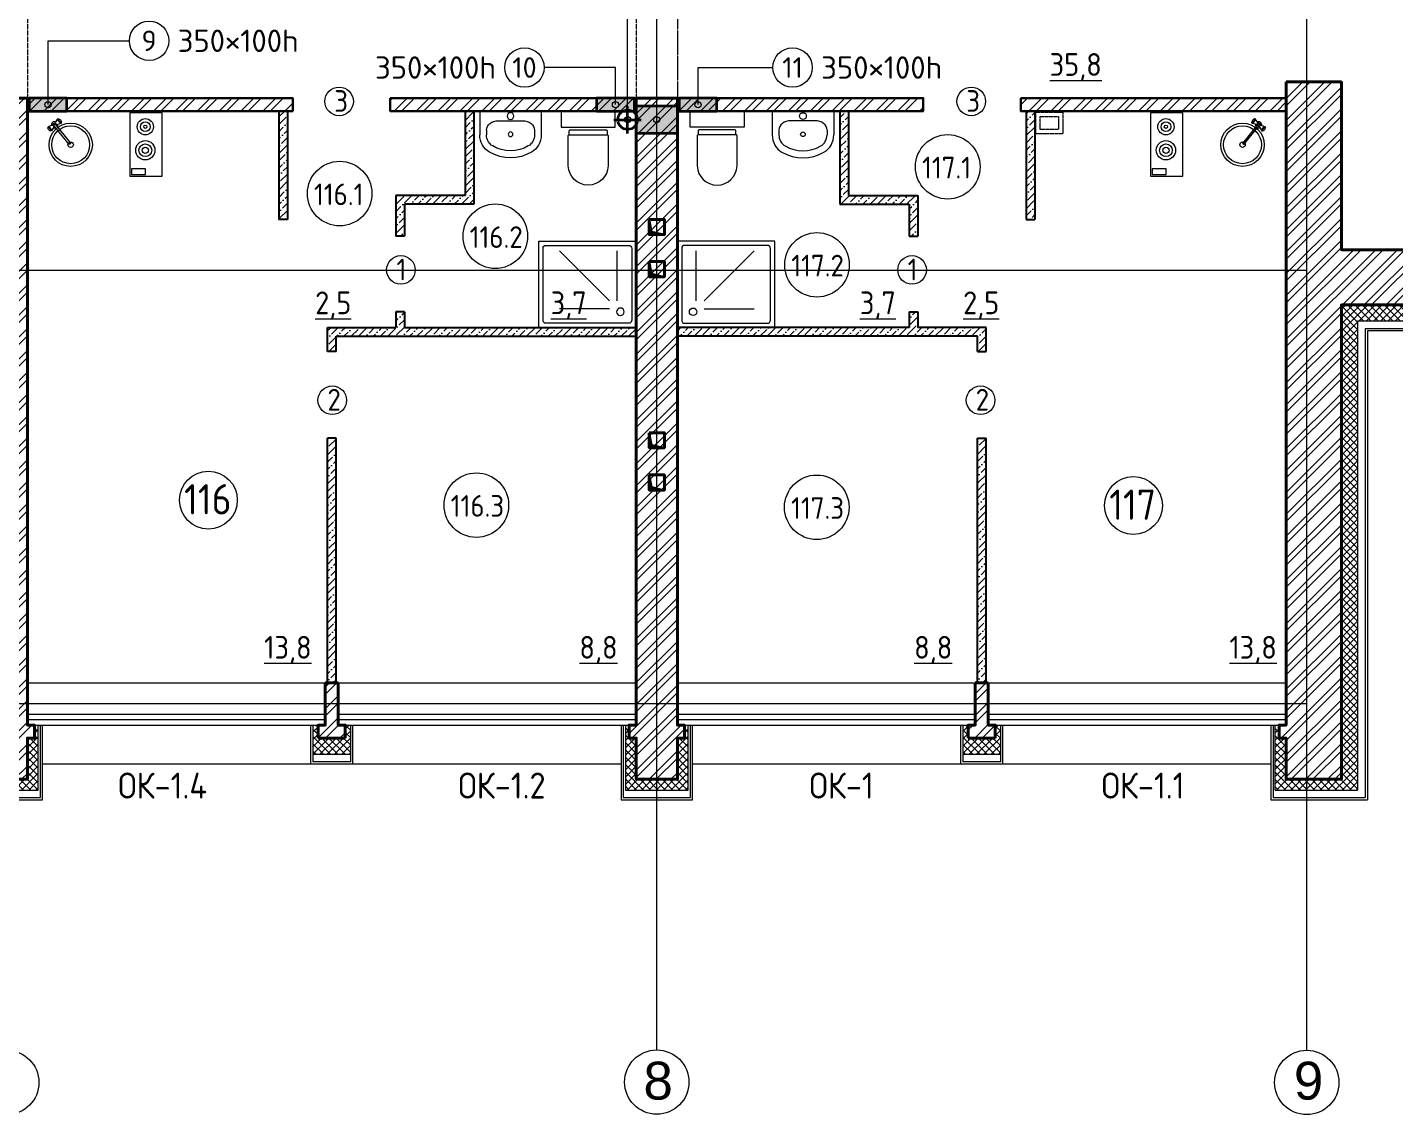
# Model space of a CAD drawing. Header units: millimetres. Extents: x -718 to 68664, y 3859 to 52864.
# Drawn here: x 43533 to 56154, y 27602 to 37643 of the extents above; entities that cross this region are included whole.
import ezdxf
from ezdxf.enums import TextEntityAlignment as Align

# ---------------------------------------------------------------- set-up
doc = ezdxf.new("R2010")
doc.units = ezdxf.units.MM
for name, pattern in [('ACAD_ISO02W100', [15, 12, -3]), ('ACAD_ISO04W100', [30, 24, -3, 0, -3]), ('DASHED', [19.05, 12.7, -6.35])]:
    doc.linetypes.add(name, pattern=pattern)
doc.layers.add('SANTEH', color=30, linetype='Continuous')
for name, color, linetype, lineweight in [('Ж-б_балка', 144, 'ACAD_ISO02W100', 9), ('Кирпич_перегородки_сущ', 46, 'Continuous', 25), ('Кирпич_стены', 56, 'Continuous', 40), ('Марк_пом', 250, 'Continuous', 15), ('Марка_окна_двери', 166, 'Continuous', 13), ('Оборудование', 19, 'Continuous', 13), ('Оборудование_вент', 164, 'Continuous', 15), ('Окна', 164, 'Continuous', 15), ('Оси', 136, 'ACAD_ISO04W100', 9), ('Отверстия', 5, 'Continuous', 35), ('Отверстия_выноски', 7, 'Continuous', 18), ('Перегородки кирпичные новые', 26, 'Continuous', 30), ('Перегородки_новые_CКЦ', 146, 'Continuous', 25), ('Площадь_текст', 198, 'Continuous', 9), ('Утеплитель', 36, 'Continuous', 9), ('фасад_навесной', 250, 'Continuous', 15), ('Штрих_кирпич_план', 27, 'Continuous', 5), ('Штрих_перегородки_план_СКЦ', 116, 'Continuous', 5), ('Штрих_пл_кирп_пер_сущ', 116, 'Continuous', 5), ('Штрих_утеплитель_план', 27, 'Continuous', 5)]:
    doc.layers.add(name, color=color, linetype=linetype, lineweight=lineweight)
doc.styles.add('GOST', font='isocpeur.ttf', dxfattribs={"width": 0.9})
doc.styles.add('GOST Common_1', font='GOST Common.ttf', dxfattribs={"width": 0.95, "height": 45})
doc.styles.get("Standard").update_dxf_attribs({"font": 'arial.ttf'})
pattern_1 = [(45, (-66363.263, 98365.506), (25.25697, 92.608891), [119.0625, -23.8125, 0, -23.8125])]

# ---------------------------------------------------------------- blocks, each defined once
blk = doc.blocks.new('Dush')
at = {"layer": 'Оборудование'}
for p, q in [((0, -100), (-900, -100)), ((-900, -100), (-900, -900)), ((0, -900), (0, -100)), ((-860, -170), (-860, -830)), ((-70, -140), (-830, -140)), ((-726, -653), (-726, -191)), ((-653, -653), (-191, -191)), ((-40, -830), (-40, -170)), ((-653, -726), (-191, -726)), ((-830, -860), (-70, -860)), ((-900, -900), (0, -900))]:
    blk.add_line(p, q, dxfattribs=at)
blk.add_circle((-754, -754), 35, dxfattribs=at)
for centre, start, end in [((-830, -170), 90, 180), ((-70, -170), 0, 90), ((-830, -830), 180, 270), ((-70, -830), 270, 0)]:
    blk.add_arc(centre, 30, start, end, dxfattribs=at)
blk = doc.blocks.new('Basin 01_72')
for p, q in [((0, 350), (0, 172)), ((460, 350), (0, 350)), ((460, 350), (460, 172)), ((50, 207), (50, 172)), ((139, 278), (139, 278)), ((321, 278), (139, 278)), ((410, 207), (410, 172))]:
    blk.add_line(p, q)
for points in [[(139, 278), (122, 277), (105, 273), (90, 266), (76, 257), (65, 247), (57, 235), (52, 221), (50, 207)], [(410, 207), (408, 221), (403, 235), (395, 247), (384, 257), (370, 266), (355, 273), (338, 277), (321, 278)], [(0, 172), (1, 152), (5, 133), (11, 114), (20, 96), (30, 80), (43, 66), (57, 53), (73, 42)], [(50, 172), (51, 159), (53, 147), (57, 135), (63, 124), (69, 113), (77, 104), (86, 96), (97, 89)], [(363, 89), (374, 96), (383, 104), (391, 113), (397, 124), (403, 135), (407, 147), (409, 159), (410, 172)], [(387, 42), (403, 53), (417, 66), (430, 80), (440, 96), (449, 114), (455, 133), (459, 152), (460, 172)], [(73, 42), (110, 24), (149, 11), (189, 3), (230, 0), (271, 3), (311, 11), (350, 24), (387, 42)], [(97, 89), (128, 73), (161, 62), (195, 55), (230, 53), (265, 55), (299, 62), (332, 73), (363, 89)]]:
    blk.add_lwpolyline(points)
for centre, radius in [((230, 313), 25), ((230, 176), 17.5)]:
    blk.add_circle(centre, radius)

msp = doc.modelspace()

# ---------------------------------------------------------------- hatches: boundary and pattern name
at = {"true_color": 0x000000}
h = msp.add_hatch(color=18, dxfattribs=at)
h.dxf.hatch_style = 1
h.paths.add_polyline_path([(49273, 35870), (49296, 35759), (49413, 35730), (49273, 35730)])
h = msp.add_hatch(color=18, dxfattribs=at)
h.dxf.hatch_style = 1
h.paths.add_polyline_path([(49273, 35480), (49296, 35369), (49413, 35340), (49273, 35340)])
h = msp.add_hatch(color=18, dxfattribs=at)
h.dxf.hatch_style = 1
h.paths.add_polyline_path([(49273, 33900), (49296, 33789), (49413, 33760), (49273, 33760)])
h = msp.add_hatch(color=18, dxfattribs=at)
h.dxf.hatch_style = 1
h.paths.add_polyline_path([(49273, 33510), (49296, 33399), (49413, 33370), (49273, 33370)])
at = {"layer": 'Отверстия'}
for points in [[(43549, 36870), (43899, 36870), (43899, 36990), (43549, 36990)], [(48787, 36870), (49137, 36870), (49137, 36990), (48787, 36990)], [(49549, 36870), (49899, 36870), (49899, 36990), (49549, 36990)], [(49153, 36666), (49533, 36666), (49533, 36916), (49153, 36916)]]:
    msp.add_hatch(color=5, dxfattribs=at).paths.add_polyline_path(points)
at = {"layer": 'Штрих_кирпич_план'}
h = msp.add_hatch(dxfattribs=at)
h.set_pattern_fill('ANSI32', color=256, scale=15)
h.set_pattern_definition([(45, (31448.45, 40962.52), (-101.0279, 101.0279), []), (45, (31515.8, 40962.52), (-101.0279, 101.0279), [])])
h.paths.add_polyline_path([(31533, 41110), (31343, 41110), (31343, 40740), (31533, 40740)], flags=17)
h.paths.add_polyline_path([(31343, 41110), (31153, 41110), (31153, 40740), (31343, 40740)], flags=17)
h.paths.add_polyline_path([(40403, 31590), (40283, 31590), (40283, 31200), (40218, 31200), (40218, 31080), (40468, 31080), (40468, 31200), (40403, 31200)])
h.paths.add_polyline_path([(16413, 47010), (16163, 47010), (16163, 41490), (16413, 41490)])
h.paths.add_polyline_path([(22033, 47520), (20093, 47520), (20093, 47400), (20158, 47400), (20158, 47010), (21523, 47010), (21523, 46750), (22033, 46750)])
h.paths.add_polyline_path([(19258, 47400), (19323, 47400), (19323, 47520), (18813, 47520), (18813, 47400), (18878, 47400), (18878, 47010), (19258, 47010)])
h.paths.add_polyline_path([(17958, 47400), (18023, 47400), (18023, 47520), (17513, 47520), (17513, 47400), (17578, 47400), (17578, 47010), (17958, 47010)])
h.paths.add_polyline_path([(16658, 47400), (16723, 47400), (16723, 47520), (16083, 47520), (16083, 47400), (16148, 47400), (16148, 47010), (16658, 47010)])
h.paths.add_polyline_path([(15358, 47400), (15423, 47400), (15423, 47520), (14913, 47520), (14913, 47400), (14978, 47400), (14978, 47010), (15358, 47010)])
h.paths.add_polyline_path([(13723, 47010), (13723, 47520), (14253, 47520), (14253, 47400), (14188, 47400), (14188, 47010)])
h.paths.add_polyline_path([(12823, 47520), (10363, 47520), (10363, 45840), (10483, 45840), (10483, 45905), (10873, 45905), (10873, 47010), (12823, 47010)])
h.paths.add_polyline_path([(10873, 44725), (10483, 44725), (10483, 44790), (10363, 44790), (10363, 44410), (10483, 44410), (10483, 44475), (10873, 44475)])
h.paths.add_polyline_path([(10873, 43295), (10483, 43295), (10483, 43360), (10363, 43360), (10363, 42980), (10483, 42980), (10483, 43045), (10873, 43045)])
h.paths.add_polyline_path([(22768, 35910), (22033, 35910), (22033, 39560), (21653, 39560), (21653, 35655), (21653, 35080), (22033, 35080), (22033, 35400), (22768, 35400)])
h.paths.add_polyline_path([(22358, 41500), (22423, 41500), (22423, 41620), (22033, 41620), (22033, 44030), (21913, 44030), (21913, 43965), (21523, 43965), (21523, 41490), (15533, 41490), (15533, 41110), (21653, 41110), (21653, 40860), (22033, 40860), (22033, 41110), (22358, 41110)])
h.paths.add_polyline_path([(22033, 45460), (21523, 45460), (21523, 44885), (21913, 44885), (21913, 44820), (22033, 44820)])
h.paths.add_polyline_path([(23658, 41500), (23723, 41500), (23723, 41620), (23213, 41620), (23213, 41500), (23278, 41500), (23278, 41110), (23658, 41110)])
h.paths.add_polyline_path([(25738, 41500), (25803, 41500), (25803, 41620), (25533, 41620), (25023, 41620), (24513, 41620), (24513, 41500), (24578, 41500), (24578, 41110), (25023, 41110), (25023, 40860), (25533, 40860), (25533, 41110), (25738, 41110)])
h.paths.add_polyline_path([(27038, 41500), (27103, 41500), (27103, 41620), (26593, 41620), (26593, 41500), (26658, 41500), (26658, 41110), (27038, 41110)])
h.paths.add_polyline_path([(28728, 41500), (28793, 41500), (28793, 41620), (27893, 41620), (27893, 41500), (27958, 41500), (27958, 41110), (28728, 41110)])
h.paths.add_polyline_path([(30028, 41500), (30093, 41500), (30093, 41620), (29583, 41620), (29583, 41500), (29648, 41500), (29648, 41110), (30028, 41110)])
h.paths.add_polyline_path([(31738, 41500), (31803, 41500), (31803, 41620), (31533, 41620), (31533, 42000), (31153, 42000), (31153, 41620), (30883, 41620), (30883, 41500), (30948, 41500), (30948, 41110), (31738, 41110)])
h.paths.add_polyline_path([(33038, 41500), (33103, 41500), (33103, 41620), (32593, 41620), (32593, 41500), (32658, 41500), (32658, 41110), (33038, 41110)], flags=17)
h.paths.add_polyline_path([(35863, 41620), (33763, 41620), (33763, 41500), (33828, 41500), (33828, 41110), (35863, 41110)], flags=17)
h.paths.add_polyline_path([(37738, 41500), (37803, 41500), (37803, 41620), (37533, 41620), (37533, 42000), (37153, 42000), (37153, 41620), (36893, 41620), (36893, 41110), (37153, 41110), (37158, 39000), (31538, 39000), (31533, 39240), (31153, 39240), (31153, 38370), (31533, 38370), (31533, 38490), (37533, 38490), (37533, 41110), (37738, 41110)])
h.paths.add_polyline_path([(39038, 41500), (39103, 41500), (39103, 41620), (38593, 41620), (38593, 41500), (38658, 41500), (38658, 41110), (39038, 41110)])
h.paths.add_polyline_path([(40728, 41500), (40793, 41500), (40793, 41620), (39893, 41620), (39893, 41500), (39958, 41500), (39958, 41110), (40728, 41110)])
h.paths.add_polyline_path([(42028, 41500), (42093, 41500), (42093, 41620), (41583, 41620), (41583, 41500), (41648, 41500), (41648, 41110), (42028, 41110)])
h.paths.add_polyline_path([(43738, 41500), (43803, 41500), (43803, 41620), (43533, 41620), (43533, 42000), (43153, 42000), (43153, 41620), (42883, 41620), (42883, 41500), (42948, 41500), (42948, 41110), (43153, 41110), (43153, 38490), (43533, 38490), (43533, 41110), (43738, 41110)])
h.paths.add_polyline_path([(45038, 41500), (45103, 41500), (45103, 41620), (44593, 41620), (44593, 41500), (44658, 41500), (44658, 41110), (45038, 41110)])
h.paths.add_polyline_path([(46728, 41500), (46793, 41500), (46793, 41620), (45893, 41620), (45893, 41500), (45958, 41500), (45958, 41110), (46728, 41110)])
h.paths.add_polyline_path([(48028, 41500), (48093, 41500), (48093, 41620), (47583, 41620), (47583, 41500), (47648, 41500), (47648, 41110), (48028, 41110)])
h.paths.add_polyline_path([(49738, 41500), (49803, 41500), (49803, 41620), (49533, 41620), (49533, 42000), (49153, 42000), (49153, 41620), (48883, 41620), (48883, 41500), (48948, 41500), (48948, 41110), (49153, 41110), (49153, 38490), (49533, 38490), (49533, 38610), (49533, 41110), (49738, 41110)])
h.paths.add_polyline_path([(51038, 41500), (51103, 41500), (51103, 41620), (50593, 41620), (50593, 41500), (50658, 41500), (50658, 41110), (51038, 41110)])
h.paths.add_polyline_path([(52728, 41500), (52793, 41500), (52793, 41620), (51893, 41620), (51893, 41500), (51958, 41500), (51958, 41110), (52728, 41110)])
h.paths.add_polyline_path([(54028, 41500), (54093, 41500), (54093, 41620), (53583, 41620), (53583, 41500), (53648, 41500), (53648, 41110), (54028, 41110)])
h.paths.add_polyline_path([(55663, 42000), (55153, 42000), (55153, 41620), (54883, 41620), (54883, 41500), (54948, 41500), (54948, 41110), (55153, 41110), (55153, 38340), (55663, 38340), (55663, 39710), (57638, 39710), (57638, 40100), (57703, 40100), (57703, 40220), (55663, 40220)])
h.paths.add_polyline_path([(61473, 40220), (59403, 40220), (59403, 40100), (59468, 40100), (59468, 39710), (60963, 39710), (60963, 39005), (61353, 39005), (61353, 38940), (61473, 38940)])
h.paths.add_polyline_path([(61473, 37910), (61353, 37910), (61353, 37845), (60963, 37845), (60963, 36880), (61473, 36880)])
h.paths.add_polyline_path([(61473, 35590), (60963, 35590), (58988, 35590), (58988, 35200), (58923, 35200), (58923, 35080), (58988, 35080), (61473, 35080)])
h.paths.add_polyline_path([(57158, 35590), (55663, 35590), (55663, 37140), (55153, 37140), (55153, 31590), (55153, 31200), (55088, 31200), (55088, 31080), (55153, 31080), (55153, 30700), (55663, 30700), (55663, 31080), (55663, 35080), (57223, 35080), (57223, 35200), (57158, 35200)])
h.paths.add_polyline_path([(52468, 31200), (52403, 31200), (52403, 31590), (52283, 31590), (52283, 31200), (52218, 31200), (52218, 31080), (52468, 31080)])
h.paths.add_polyline_path([(49533, 31590), (49533, 36990), (49153, 36990), (49153, 31590), (49153, 31200), (49088, 31200), (49088, 31080), (49153, 31080), (49153, 30700), (49533, 30700), (49533, 31080), (49598, 31080), (49598, 31200), (49533, 31200)])
h.paths.add_polyline_path([(46468, 31200), (46403, 31200), (46403, 31590), (46283, 31590), (46283, 31200), (46218, 31200), (46218, 31080), (46468, 31080)])
h.paths.add_polyline_path([(43598, 31200), (43533, 31200), (43533, 31590), (43533, 36990), (43153, 36990), (43153, 31590), (43153, 31200), (43088, 31200), (43088, 31080), (43153, 31080), (43153, 30700), (43533, 30700), (43533, 31080), (43598, 31080)])
h.paths.add_polyline_path([(37533, 31590), (37533, 36990), (37153, 36990), (37153, 31590), (37153, 31200), (37088, 31200), (37088, 31080), (37153, 31080), (37153, 30700), (37533, 30700), (37533, 31080), (37598, 31080), (37598, 31200), (37533, 31200)])
h.paths.add_polyline_path([(34403, 31590), (34283, 31590), (34283, 31200), (34218, 31200), (34218, 31080), (34468, 31080), (34468, 31200), (34403, 31200)])
h.paths.add_polyline_path([(31533, 31590), (31533, 36400), (31153, 36400), (31153, 31590), (31153, 31200), (31088, 31200), (31088, 31080), (31153, 31080), (31153, 30700), (31533, 30700), (31533, 31080), (31598, 31080), (31598, 31200), (31533, 31200)])
h.paths.add_polyline_path([(31533, 37170), (31153, 37170), (31153, 36400), (31533, 36400)])
h.paths.add_polyline_path([(28403, 31590), (28283, 31590), (28283, 31200), (28218, 31200), (28218, 31080), (28468, 31080), (28468, 31200), (28403, 31200)])
h.paths.add_polyline_path([(25533, 34295), (25143, 34295), (25143, 34360), (25023, 34360), (25023, 34035), (25023, 31080), (25023, 30700), (25533, 30700), (25533, 31080), (25598, 31080), (25598, 31200), (25533, 31200), (25533, 31590)])
h.paths.add_polyline_path([(25533, 37252), (25023, 37252), (25023, 35910), (24448, 35910), (24448, 35400), (25023, 35400), (25023, 35150), (25143, 35150), (25143, 35215), (25533, 35215)])
h.paths.add_polyline_path([(25533, 39560), (25023, 39560), (25023, 38660), (25533, 38660)])
h.paths.add_polyline_path([(12666, 41110), (12666, 41490), (10873, 41490), (10873, 41865), (10483, 41865), (10483, 41930), (10363, 41930), (10363, 35080), (10363, 34635), (10873, 34635), (10873, 35080), (10873, 41110)])
at = {"layer": 'Штрих_перегородки_план_СКЦ'}
h = msp.add_hatch(dxfattribs=at)
h.set_pattern_fill('ANSI36', color=256, scale=15)
h.set_pattern_definition(pattern_1)
h.paths.add_polyline_path([(45933, 36870), (45853, 36870), (45853, 35870), (45933, 35870)])
h.paths.add_polyline_path([(47653, 36870), (47573, 36870), (47573, 36090), (46933, 36090), (46933, 35716), (47013, 35716), (47013, 36010), (47653, 36010)])
h.paths.add_polyline_path([(49153, 34870), (48253, 34870), (47013, 34870), (47013, 35016), (46933, 35016), (46933, 34870), (46303, 34870), (46303, 34650), (46383, 34650), (46383, 34790), (49153, 34790)])
h.paths.add_polyline_path([(46383, 33850), (46303, 33850), (46303, 31590), (46383, 31590)])
h = msp.add_hatch(dxfattribs=at)
h.set_pattern_fill('ANSI36', color=256, scale=15)
h.set_pattern_definition(pattern_1)
h.paths.add_polyline_path([(51753, 36090), (51113, 36090), (51113, 36870), (51033, 36870), (51033, 36010), (51673, 36010), (51673, 35716), (51753, 35716)])
h.paths.add_polyline_path([(52833, 36870), (52753, 36870), (52753, 35870), (52833, 35870)])
h.paths.add_polyline_path([(52383, 34870), (51753, 34870), (51753, 35016), (51673, 35016), (51673, 34870), (49533, 34870), (49533, 34790), (52303, 34790), (52303, 34650), (52383, 34650)])
h.paths.add_polyline_path([(52383, 33850), (52303, 33850), (52303, 31590), (52383, 31590)])
at = {"layer": 'Штрих_пл_кирп_пер_сущ'}
h = msp.add_hatch(dxfattribs=at)
h.set_pattern_fill('ANSI32', color=256, scale=15)
h.set_pattern_definition([(45, (-66363.26, 98365.5), (-101.02788, 101.02788), []), (45, (-66295.91, 98365.5), (-101.02788, 101.02788), [])])
h.paths.add_polyline_path([(39433, 36990), (37533, 36990), (37533, 36870), (39383, 36870), (39433, 36870)])
h.paths.add_polyline_path([(43153, 36990), (40233, 36990), (40233, 36870), (43153, 36870)])
h.paths.add_polyline_path([(45983, 36990), (43533, 36990), (43533, 36870), (45983, 36870)])
h.paths.add_polyline_path([(49153, 36990), (46883, 36990), (46883, 36870), (49153, 36870)])
h.paths.add_polyline_path([(51803, 36990), (49533, 36990), (49533, 36870), (51803, 36870)])
h.paths.add_polyline_path([(55153, 36990), (52703, 36990), (52703, 36870), (55153, 36870)])
at = {"layer": 'Штрих_утеплитель_план'}
h = msp.add_hatch(dxfattribs=at)
h.set_pattern_fill('ANSI37', color=256, scale=15)
h.set_pattern_definition([(45, (-66363.263, 98365.506), (-33.67596, 33.67596), []), (135, (-66363.263, 98365.506), (-33.67596, -33.67596), [])])
h.paths.add_polyline_path([(54123, 41770), (53553, 41770), (53553, 41500), (53583, 41500), (53583, 41620), (54093, 41620), (54093, 41500), (54123, 41500)])
h.paths.add_polyline_path([(55813, 42100), (55053, 42100), (55053, 41770), (54853, 41770), (54853, 41500), (54883, 41500), (54883, 41620), (55153, 41620), (55153, 42000), (55663, 42000), (55663, 40220), (57703, 40220), (57703, 40100), (57733, 40100), (57733, 40370), (55813, 40370)])
h.paths.add_polyline_path([(61623, 40370), (59373, 40370), (59373, 40100), (59403, 40100), (59403, 40220), (61473, 40220), (61473, 39900), (61623, 39900)])
h.paths.add_polyline_path([(61623, 39900), (61473, 39900), (61473, 38940), (61353, 38940), (61353, 38910), (61623, 38910)])
h.paths.add_polyline_path([(61623, 37940), (61353, 37940), (61353, 37910), (61473, 37910), (61473, 36880), (61343, 36880), (61343, 36850), (61623, 36850)])
h.paths.add_polyline_path([(61623, 35620), (61343, 35620), (61343, 35590), (61473, 35590), (61473, 35080), (61343, 35080), (61343, 34930), (61623, 34930)])
h.paths.add_polyline_path([(61343, 35080), (58923, 35080), (58923, 35200), (58893, 35200), (58893, 34930), (61343, 34930)])
h.paths.add_polyline_path([(57253, 35200), (57223, 35200), (57223, 35080), (55663, 35080), (55663, 31080), (55663, 30700), (55343, 30700), (55343, 30600), (55813, 30600), (55813, 34930), (57253, 34930)])
h.paths.add_polyline_path([(55343, 30700), (55153, 30700), (55153, 31080), (55088, 31080), (55088, 31200), (55053, 31200), (55053, 30600), (55343, 30600)])
h.paths.add_polyline_path([(52518, 31200), (52468, 31200), (52468, 31080), (52218, 31080), (52218, 31200), (52168, 31200), (52168, 30930), (52518, 30930)])
h.paths.add_polyline_path([(49633, 31200), (49598, 31200), (49598, 31080), (49533, 31080), (49533, 30700), (49343, 30700), (49343, 30600), (49633, 30600)])
h.paths.add_polyline_path([(49343, 30700), (49153, 30700), (49153, 31080), (49088, 31080), (49088, 31200), (49053, 31200), (49053, 30600), (49343, 30600)])
h.paths.add_polyline_path([(46518, 31200), (46468, 31200), (46468, 31080), (46218, 31080), (46218, 31200), (46168, 31200), (46168, 30930), (46518, 30930)])
h.paths.add_polyline_path([(43633, 31200), (43598, 31200), (43598, 31080), (43533, 31080), (43533, 30700), (43343, 30700), (43343, 30600), (43633, 30600)])
h.paths.add_polyline_path([(43343, 30700), (43153, 30700), (43153, 31080), (43088, 31080), (43088, 31200), (43053, 31200), (43053, 30600), (43343, 30600)])
h.paths.add_polyline_path([(40518, 31200), (40468, 31200), (40468, 31080), (40218, 31080), (40218, 31200), (40168, 31200), (40168, 30930), (40518, 30930)])
h.paths.add_polyline_path([(37633, 31200), (37598, 31200), (37598, 31080), (37533, 31080), (37533, 30700), (37343, 30700), (37343, 30600), (37633, 30600)])
h.paths.add_polyline_path([(37343, 30700), (37153, 30700), (37153, 31080), (37088, 31080), (37088, 31200), (37053, 31200), (37053, 30600), (37343, 30600)])
h.paths.add_polyline_path([(34518, 31200), (34468, 31200), (34468, 31080), (34218, 31080), (34218, 31200), (34168, 31200), (34168, 30930), (34518, 30930)])
h.paths.add_polyline_path([(31633, 31200), (31598, 31200), (31598, 31080), (31533, 31080), (31533, 30700), (31343, 30700), (31343, 30600), (31633, 30600)])
h.paths.add_polyline_path([(31343, 30700), (31153, 30700), (31153, 31080), (31088, 31080), (31088, 31200), (31053, 31200), (31053, 30600), (31343, 30600)])
h.paths.add_polyline_path([(28518, 31200), (28468, 31200), (28468, 31080), (28218, 31080), (28218, 31200), (28168, 31200), (28168, 30930), (28518, 30930)])
h.paths.add_polyline_path([(25633, 31200), (25598, 31200), (25598, 31080), (25533, 31080), (25533, 30700), (25343, 30700), (25343, 30600), (25633, 30600)])
h.paths.add_polyline_path([(25343, 30700), (25023, 30700), (25023, 31080), (25023, 31400), (24873, 31400), (24873, 30600), (25343, 30600)])
h.paths.add_polyline_path([(25023, 34360), (25143, 34360), (25143, 34390), (24873, 34390), (24873, 31400), (25023, 31400)])
h.paths.add_polyline_path([(25023, 35400), (24448, 35400), (24418, 35400), (24418, 35250), (24873, 35250), (24873, 35120), (25143, 35120), (25143, 35150), (25023, 35150)])
h.paths.add_polyline_path([(22798, 35400), (22768, 35400), (22768, 35400), (22033, 35400), (22033, 35080), (21843, 35080), (21843, 34980), (22133, 34980), (22133, 35250), (22798, 35250)])
h.paths.add_polyline_path([(21843, 35080), (21653, 35080), (21653, 35200), (21553, 35200), (21553, 34980), (21843, 34980)])
h.paths.add_polyline_path([(19343, 35200), (19243, 35200), (19243, 35080), (18863, 35080), (18863, 35200), (18763, 35200), (18763, 34930), (19343, 34930)])
h.paths.add_polyline_path([(16263, 35080), (16073, 35080), (16073, 35200), (15973, 35200), (15973, 34930), (16263, 34930)])
h.paths.add_polyline_path([(16553, 35200), (16453, 35200), (16453, 35080), (16263, 35080), (16263, 34930), (16553, 34930)])
h.paths.add_polyline_path([(13763, 35200), (13663, 35200), (13663, 35080), (13283, 35080), (13283, 35200), (13183, 35200), (13183, 34930), (13763, 34930)])
h.paths.add_polyline_path([(10973, 35200), (10873, 35200), (10873, 35080), (10873, 34635), (10683, 34635), (10683, 34535), (10973, 34535)])
h.paths.add_polyline_path([(10363, 35080), (10363, 35400), (10213, 35400), (10213, 34535), (10683, 34535), (10683, 34635), (10363, 34635)])
h.paths.add_polyline_path([(10363, 41300), (10213, 41300), (10213, 35400), (10363, 35400)])
h.paths.add_polyline_path([(10363, 41930), (10483, 41930), (10483, 41960), (10213, 41960), (10213, 41300), (10363, 41300)])
h.paths.add_polyline_path([(10363, 43360), (10483, 43360), (10483, 43390), (10213, 43390), (10213, 42950), (10483, 42950), (10483, 42980), (10363, 42980)])
h.paths.add_polyline_path([(10363, 44790), (10483, 44790), (10483, 44820), (10213, 44820), (10213, 44380), (10483, 44380), (10483, 44410), (10363, 44410)])
h.paths.add_polyline_path([(10363, 47200), (10213, 47200), (10213, 45810), (10483, 45810), (10483, 45840), (10363, 45840)])
h.paths.add_polyline_path([(10363, 47520), (12823, 47520), (12823, 47310), (12853, 47310), (12853, 47670), (10213, 47670), (10213, 47200), (10363, 47200)])
h.paths.add_polyline_path([(14283, 47670), (13693, 47670), (13693, 47310), (13723, 47310), (13723, 47520), (14253, 47520), (14253, 47400), (14283, 47400)])
h.paths.add_polyline_path([(15453, 47670), (14883, 47670), (14883, 47400), (14913, 47400), (14913, 47520), (15423, 47520), (15423, 47400), (15453, 47400)])
h.paths.add_polyline_path([(16753, 47670), (16053, 47670), (16053, 47400), (16083, 47400), (16083, 47520), (16723, 47520), (16723, 47400), (16753, 47400)])
h.paths.add_polyline_path([(18053, 47670), (17483, 47670), (17483, 47400), (17513, 47400), (17513, 47520), (18023, 47520), (18023, 47400), (18053, 47400)])
h.paths.add_polyline_path([(19353, 47670), (18783, 47670), (18783, 47400), (18813, 47400), (18813, 47520), (19323, 47520), (19323, 47400), (19353, 47400)])
h.paths.add_polyline_path([(22183, 47670), (20063, 47670), (20063, 47400), (20093, 47400), (20093, 47520), (22033, 47520), (22033, 46750), (21843, 46750), (21843, 46720), (22183, 46720)])
h.paths.add_polyline_path([(22183, 45490), (21843, 45490), (21843, 45460), (22033, 45460), (22033, 44820), (21913, 44820), (21913, 44790), (22183, 44790)])
h.paths.add_polyline_path([(22183, 44060), (21913, 44060), (21913, 44030), (22033, 44030), (22033, 41620), (22423, 41620), (22423, 41500), (22453, 41500), (22453, 41770), (22183, 41770)])
h.paths.add_polyline_path([(23753, 41770), (23183, 41770), (23183, 41500), (23213, 41500), (23213, 41620), (23723, 41620), (23723, 41500), (23753, 41500)])
h.paths.add_polyline_path([(25833, 41770), (24483, 41770), (24483, 41500), (24513, 41500), (24513, 41620), (25023, 41620), (25533, 41620), (25803, 41620), (25803, 41500), (25833, 41500)])
h.paths.add_polyline_path([(27133, 41770), (26563, 41770), (26563, 41500), (26593, 41500), (26593, 41620), (27103, 41620), (27103, 41500), (27133, 41500)])
h.paths.add_polyline_path([(28823, 41770), (27863, 41770), (27863, 41500), (27893, 41500), (27893, 41620), (28793, 41620), (28793, 41500), (28823, 41500)])
h.paths.add_polyline_path([(30123, 41770), (29553, 41770), (29553, 41500), (29583, 41500), (29583, 41620), (30093, 41620), (30093, 41500), (30123, 41500)])
h.paths.add_polyline_path([(31153, 42000), (31533, 42000), (31533, 41620), (31803, 41620), (31803, 41500), (31833, 41500), (31833, 41770), (31633, 41770), (31633, 42100), (31053, 42100), (31053, 41770), (30853, 41770), (30853, 41500), (30883, 41500), (30883, 41620), (31153, 41620)])
h.paths.add_polyline_path([(33133, 41770), (32563, 41770), (32563, 41500), (32593, 41500), (32593, 41620), (33103, 41620), (33103, 41500), (33133, 41500)])
h.paths.add_polyline_path([(35893, 41770), (33733, 41770), (33733, 41500), (33763, 41500), (33763, 41620), (35863, 41620), (35863, 41340), (35893, 41340)])
h.paths.add_polyline_path([(37153, 42000), (37533, 42000), (37533, 41620), (37803, 41620), (37803, 41500), (37833, 41500), (37833, 41770), (37633, 41770), (37633, 42100), (37053, 42100), (37053, 41770), (36863, 41770), (36863, 41340), (36879, 41340), (36893, 41340), (36893, 41620), (37153, 41620)])
h.paths.add_polyline_path([(39133, 41770), (38563, 41770), (38563, 41500), (38593, 41500), (38593, 41620), (39103, 41620), (39103, 41500), (39133, 41500)])
h.paths.add_polyline_path([(40823, 41770), (39863, 41770), (39863, 41500), (39893, 41500), (39893, 41620), (40793, 41620), (40793, 41500), (40823, 41500)])
h.paths.add_polyline_path([(42123, 41770), (41553, 41770), (41553, 41500), (41583, 41500), (41583, 41620), (42093, 41620), (42093, 41500), (42123, 41500)])
h.paths.add_polyline_path([(43153, 42000), (43533, 42000), (43533, 41620), (43803, 41620), (43803, 41500), (43833, 41500), (43833, 41770), (43633, 41770), (43633, 42100), (43053, 42100), (43053, 41770), (42853, 41770), (42853, 41500), (42883, 41500), (42883, 41620), (43153, 41620)])
h.paths.add_polyline_path([(45133, 41770), (44563, 41770), (44563, 41500), (44593, 41500), (44593, 41620), (45103, 41620), (45103, 41500), (45133, 41500)])
h.paths.add_polyline_path([(46823, 41770), (45863, 41770), (45863, 41500), (45893, 41500), (45893, 41620), (46793, 41620), (46793, 41500), (46823, 41500)])
h.paths.add_polyline_path([(48123, 41770), (47553, 41770), (47553, 41500), (47583, 41500), (47583, 41620), (48093, 41620), (48093, 41500), (48123, 41500)])
h.paths.add_polyline_path([(49153, 42000), (49533, 42000), (49533, 41620), (49803, 41620), (49803, 41500), (49833, 41500), (49833, 41770), (49633, 41770), (49633, 42100), (49053, 42100), (49053, 41770), (48853, 41770), (48853, 41500), (48883, 41500), (48883, 41620), (49153, 41620)])
h.paths.add_polyline_path([(51133, 41770), (50563, 41770), (50563, 41500), (50593, 41500), (50593, 41620), (51103, 41620), (51103, 41500), (51133, 41500)])
h.paths.add_polyline_path([(52823, 41770), (51863, 41770), (51863, 41500), (51893, 41500), (51893, 41620), (52793, 41620), (52793, 41500), (52823, 41500)])

# ---------------------------------------------------------------- linework, layer by layer
for points in [[(49273, 35870), (49296, 35759), (49413, 35730), (49273, 35730), (49273, 35870)], [(49273, 35480), (49296, 35369), (49413, 35340), (49273, 35340), (49273, 35480)], [(49273, 33900), (49296, 33789), (49413, 33760), (49273, 33760), (49273, 33900)], [(49273, 33510), (49296, 33399), (49413, 33370), (49273, 33370), (49273, 33510)]]:
    msp.add_lwpolyline(points)
at = {"layer": 'Ж-б_балка', "ltscale": 0.1}
for p, q in [((49533, 38610), (49533, 37110)), ((43533, 38490), (43533, 36990)), ((49153, 38490), (49153, 36990))]:
    msp.add_line(p, q, dxfattribs=at)
at = {"layer": 'Ж-б_балка', "ltscale": 15}
msp.add_line((49533, 38490), (49533, 36990), dxfattribs=at)
at = {"layer": 'Кирпич_перегородки_сущ'}
for p, q in [((43533, 36990), (45983, 36990)), ((45983, 36990), (45983, 36870)), ((46883, 36990), (49153, 36990)), ((46883, 36990), (46883, 36870)), ((49533, 36990), (51803, 36990)), ((51803, 36990), (51803, 36870)), ((52703, 36990), (55153, 36990)), ((52703, 36990), (52703, 36870)), ((43533, 36870), (45983, 36870)), ((46883, 36870), (49153, 36870)), ((49533, 36870), (51803, 36870)), ((52703, 36870), (55153, 36870))]:
    msp.add_line(p, q, dxfattribs=at)
at = {"layer": 'Кирпич_стены'}
for p, q in [((55153, 37140), (55663, 37140)), ((43153, 36990), (43533, 36990)), ((49153, 36990), (49533, 36990))]:
    msp.add_line(p, q, dxfattribs=at)
at = {"layer": 'Кирпич_стены', "lineweight": 15}
for p, q in [((43533, 31590), (49153, 31590)), ((49533, 31590), (55153, 31590))]:
    msp.add_line(p, q, dxfattribs=at)
at = {"layer": 'Кирпич_стены'}
for points in [[(55153, 37140), (55153, 31590)], [(57158, 35590), (55663, 35590), (55663, 37142)], [(43533, 31590), (43533, 36990)], [(49153, 36990), (49153, 31590)], [(49533, 31590), (49533, 36990)], [(55088, 31080), (55153, 31080), (55153, 30700), (55663, 30700), (55663, 31080), (55663, 35080), (57223, 35080)], [(43533, 31590), (43533, 31200), (43598, 31200), (43598, 31080), (43533, 31080)], [(46283, 31590), (46283, 31200), (46218, 31200), (46218, 31080)], [(46403, 31590), (46283, 31590)], [(46403, 31590), (46403, 31200), (46468, 31200), (46468, 31080)], [(49153, 31590), (49153, 31200), (49088, 31200), (49088, 31080), (49153, 31080)], [(49533, 31590), (49533, 31200), (49598, 31200), (49598, 31080), (49533, 31080)], [(52283, 31590), (52283, 31200), (52218, 31200), (52218, 31080)], [(52403, 31590), (52283, 31590)], [(52403, 31590), (52403, 31200), (52468, 31200), (52468, 31080)], [(55153, 31590), (55153, 31200), (55088, 31200), (55088, 31080), (55153, 31080)], [(43088, 31080), (43153, 31080), (43153, 30700), (43533, 30700), (43533, 31080), (43598, 31080)], [(46218, 31080), (46468, 31080)], [(49088, 31080), (49153, 31080), (49153, 30700), (49533, 30700), (49533, 31080), (49598, 31080)], [(52218, 31080), (52468, 31080)]]:
    msp.add_lwpolyline(points, dxfattribs=at)
for points in [[(49273, 35870), (49413, 35870), (49413, 35730), (49273, 35730)], [(49273, 35480), (49413, 35480), (49413, 35340), (49273, 35340)], [(49273, 33900), (49413, 33900), (49413, 33760), (49273, 33760)], [(49273, 33510), (49413, 33510), (49413, 33370), (49273, 33370)]]:
    msp.add_lwpolyline(points, close=True, dxfattribs=at)
at = {"layer": 'Марк_пом'}
for centre, radius in [((52029, 36355), 298), ((46416, 36108), 298), ((47853, 35714), 298), ((50822, 35450), 298), ((45204, 33277), 267), ((47678, 33231), 298), ((50820, 33211), 298), ((53743, 33227), 267)]:
    msp.add_circle(centre, radius, dxfattribs=at)
at = {"layer": 'Марка_окна_двери'}
for centre in [(46411, 36959), (52246, 36959), (46981, 35403), (51700, 35403), (46348, 34199), (52332, 34199)]:
    msp.add_circle(centre, 132, dxfattribs=at)
at = {"layer": 'Оборудование', "linetype": 'Continuous'}
for p, q in [((43762, 36739), (43726, 36724)), ((43769, 36745), (43771, 36751)), ((43769, 36739), (43769, 36745)), ((43771, 36734), (43769, 36739)), ((43770, 36745), (43772, 36750)), ((43770, 36739), (43770, 36745)), ((43771, 36734), (43770, 36739)), ((43771, 36751), (43775, 36755)), ((43774, 36729), (43771, 36734)), ((43775, 36730), (43771, 36734)), ((43772, 36750), (43775, 36754)), ((43779, 36726), (43774, 36729)), ((43775, 36755), (43780, 36758)), ((43775, 36754), (43780, 36757)), ((43780, 36727), (43775, 36730)), ((43776, 36744), (43777, 36747)), ((43776, 36740), (43776, 36744)), ((43777, 36737), (43776, 36740)), ((43777, 36747), (43779, 36750)), ((43777, 36741), (43778, 36743)), ((43778, 36738), (43777, 36741)), ((43779, 36734), (43777, 36737)), ((43778, 36743), (43779, 36746)), ((43908, 36577), (43778, 36738)), ((43779, 36750), (43782, 36751)), ((43779, 36746), (43780, 36748)), ((43782, 36733), (43779, 36734)), ((43780, 36758), (43786, 36759)), ((43780, 36757), (43786, 36758)), ((43780, 36748), (43783, 36749)), ((43782, 36751), (43786, 36752)), ((43783, 36732), (43782, 36733)), ((43783, 36749), (43786, 36750)), ((43786, 36759), (43791, 36758)), ((43786, 36758), (43791, 36757)), ((43786, 36752), (43789, 36751)), ((43786, 36750), (43788, 36749)), ((43788, 36749), (43791, 36748)), ((43789, 36751), (43792, 36749)), ((43791, 36758), (43797, 36755)), ((43791, 36757), (43796, 36754)), ((43791, 36748), (43921, 36587)), ((43792, 36749), (43794, 36747)), ((43793, 36764), (43815, 36797)), ((43794, 36747), (43795, 36743)), ((43795, 36743), (43795, 36742)), ((43796, 36754), (43799, 36750)), ((43797, 36755), (43800, 36750)), ((43799, 36750), (43801, 36744)), ((43800, 36750), (43802, 36745)), ((43801, 36739), (43800, 36736)), ((43801, 36744), (43801, 36739)), ((43802, 36739), (43801, 36735)), ((43802, 36745), (43802, 36739)), ((43809, 36745), (43845, 36759)), ((43814, 36794), (43815, 36797)), ((43815, 36789), (43814, 36794)), ((43815, 36797), (43818, 36797)), ((43817, 36783), (43815, 36789)), ((43821, 36776), (43817, 36783)), ((43818, 36797), (43825, 36798)), ((43821, 36795), (43822, 36797)), ((43822, 36791), (43821, 36795)), ((43827, 36770), (43821, 36776)), ((43822, 36797), (43825, 36798)), ((43824, 36786), (43822, 36791)), ((43827, 36780), (43824, 36786)), ((43825, 36798), (43828, 36796)), ((43832, 36775), (43827, 36780)), ((43832, 36764), (43827, 36770)), ((43828, 36796), (43833, 36793)), ((43836, 36770), (43832, 36775)), ((43838, 36760), (43832, 36764)), ((43833, 36793), (43838, 36789)), ((43841, 36767), (43836, 36770)), ((43838, 36789), (43842, 36783)), ((43842, 36759), (43838, 36760)), ((43845, 36766), (43841, 36767)), ((43842, 36783), (43845, 36778)), ((43845, 36759), (43842, 36759)), ((43845, 36778), (43848, 36772)), ((43847, 36766), (43845, 36766)), ((43847, 36762), (43845, 36759)), ((43848, 36768), (43847, 36766)), ((43847, 36762), (43848, 36768)), ((43848, 36772), (43848, 36768)), ((54893, 36748), (54762, 36587)), ((54775, 36577), (54905, 36738)), ((54836, 36772), (54835, 36768)), ((54835, 36768), (54836, 36766)), ((54837, 36762), (54835, 36768)), ((54838, 36778), (54836, 36772)), ((54836, 36766), (54839, 36766)), ((54837, 36762), (54838, 36759)), ((54841, 36783), (54838, 36778)), ((54838, 36759), (54841, 36759)), ((54875, 36745), (54838, 36759)), ((54839, 36766), (54842, 36767)), ((54846, 36789), (54841, 36783)), ((54841, 36759), (54846, 36760)), ((54842, 36767), (54847, 36770)), ((54850, 36793), (54846, 36789)), ((54846, 36760), (54851, 36764)), ((54847, 36770), (54852, 36775)), ((54855, 36796), (54850, 36793)), ((54851, 36764), (54857, 36770)), ((54852, 36775), (54856, 36780)), ((54859, 36798), (54855, 36796)), ((54856, 36780), (54860, 36786)), ((54857, 36770), (54862, 36776)), ((54861, 36797), (54859, 36798)), ((54865, 36797), (54859, 36798)), ((54860, 36786), (54862, 36791)), ((54862, 36795), (54861, 36797)), ((54862, 36791), (54862, 36795)), ((54862, 36776), (54866, 36783)), ((54868, 36797), (54865, 36797)), ((54866, 36783), (54869, 36789)), ((54869, 36794), (54868, 36797)), ((54890, 36764), (54868, 36797)), ((54869, 36789), (54869, 36794)), ((54883, 36750), (54881, 36745)), ((54881, 36745), (54881, 36739)), ((54881, 36739), (54882, 36735)), ((54884, 36750), (54882, 36744)), ((54882, 36744), (54882, 36739)), ((54882, 36739), (54883, 36736)), ((54887, 36755), (54883, 36750)), ((54887, 36754), (54884, 36750)), ((54892, 36758), (54887, 36755)), ((54892, 36757), (54887, 36754)), ((54889, 36747), (54888, 36743)), ((54888, 36743), (54888, 36742)), ((54891, 36749), (54889, 36747)), ((54894, 36751), (54891, 36749)), ((54898, 36759), (54892, 36758)), ((54898, 36758), (54892, 36757)), ((54895, 36749), (54893, 36748)), ((54898, 36752), (54894, 36751)), ((54898, 36750), (54895, 36749)), ((54903, 36758), (54898, 36759)), ((54903, 36757), (54898, 36758)), ((54901, 36751), (54898, 36752)), ((54900, 36749), (54898, 36750)), ((54903, 36748), (54900, 36749)), ((54900, 36732), (54901, 36733)), ((54904, 36750), (54901, 36751)), ((54901, 36733), (54904, 36734)), ((54909, 36755), (54903, 36758)), ((54908, 36754), (54903, 36757)), ((54905, 36746), (54903, 36748)), ((54906, 36747), (54904, 36750)), ((54904, 36734), (54907, 36737)), ((54904, 36727), (54908, 36730)), ((54904, 36726), (54909, 36729)), ((54906, 36743), (54905, 36746)), ((54905, 36738), (54906, 36741)), ((54908, 36744), (54906, 36747)), ((54906, 36741), (54906, 36743)), ((54907, 36737), (54908, 36740)), ((54912, 36750), (54908, 36754)), ((54908, 36740), (54908, 36744)), ((54908, 36730), (54912, 36734)), ((54912, 36751), (54909, 36755)), ((54909, 36729), (54913, 36734)), ((54915, 36745), (54912, 36751)), ((54914, 36745), (54912, 36750)), ((54912, 36734), (54914, 36739)), ((54913, 36734), (54915, 36739)), ((54914, 36739), (54914, 36745)), ((54915, 36739), (54915, 36745)), ((54921, 36739), (54958, 36724)), ((43724, 36721), (43723, 36715)), ((43723, 36715), (43724, 36718)), ((43723, 36711), (43723, 36715)), ((43725, 36706), (43723, 36711)), ((43724, 36721), (43726, 36724)), ((43724, 36718), (43726, 36718)), ((43729, 36701), (43725, 36706)), ((43726, 36724), (43729, 36725)), ((43726, 36718), (43730, 36717)), ((43729, 36725), (43733, 36723)), ((43733, 36695), (43729, 36701)), ((43730, 36717), (43735, 36714)), ((43733, 36723), (43739, 36720)), ((43738, 36691), (43733, 36695)), ((43735, 36714), (43739, 36709)), ((43742, 36687), (43738, 36691)), ((43739, 36720), (43744, 36714)), ((43739, 36709), (43744, 36704)), ((43746, 36686), (43742, 36687)), ((43744, 36714), (43749, 36708)), ((43744, 36704), (43747, 36698)), ((43749, 36687), (43746, 36686)), ((43753, 36686), (43746, 36686)), ((43747, 36698), (43749, 36693)), ((43749, 36708), (43754, 36701)), ((43749, 36693), (43750, 36689)), ((43750, 36689), (43749, 36687)), ((43756, 36687), (43753, 36686)), ((43754, 36701), (43756, 36695)), ((43777, 36720), (43756, 36687)), ((43756, 36695), (43757, 36690)), ((43757, 36690), (43756, 36687)), ((43785, 36725), (43779, 36726)), ((43785, 36726), (43780, 36727)), ((43788, 36726), (43785, 36726)), ((43789, 36725), (43785, 36725)), ((54895, 36726), (54898, 36726)), ((54895, 36725), (54898, 36725)), ((54898, 36726), (54904, 36727)), ((54898, 36725), (54904, 36726)), ((54906, 36720), (54928, 36687)), ((54927, 36695), (54926, 36690)), ((54926, 36690), (54928, 36687)), ((54930, 36701), (54927, 36695)), ((54928, 36687), (54931, 36686)), ((54934, 36708), (54930, 36701)), ((54931, 36686), (54937, 36686)), ((54934, 36693), (54933, 36689)), ((54933, 36689), (54934, 36687)), ((54939, 36714), (54934, 36708)), ((54936, 36698), (54934, 36693)), ((54934, 36687), (54937, 36686)), ((54940, 36704), (54936, 36698)), ((54937, 36686), (54941, 36687)), ((54945, 36720), (54939, 36714)), ((54944, 36709), (54940, 36704)), ((54941, 36687), (54945, 36691)), ((54949, 36714), (54944, 36709)), ((54950, 36723), (54945, 36720)), ((54945, 36691), (54950, 36695)), ((54953, 36717), (54949, 36714)), ((54955, 36725), (54950, 36723)), ((54950, 36695), (54954, 36701)), ((54957, 36718), (54953, 36717)), ((54954, 36701), (54958, 36706)), ((54958, 36724), (54955, 36725)), ((54960, 36718), (54957, 36718)), ((54959, 36721), (54958, 36724)), ((54958, 36706), (54960, 36711)), ((54959, 36721), (54961, 36715)), ((54961, 36715), (54960, 36718)), ((54960, 36711), (54961, 36715)), ((43908, 36574), (43908, 36577)), ((43910, 36571), (43908, 36574)), ((43912, 36568), (43910, 36571)), ((43915, 36566), (43912, 36568)), ((43915, 36566), (43912, 36568)), ((43918, 36564), (43915, 36566)), ((43919, 36565), (43915, 36566)), ((43921, 36563), (43918, 36564)), ((43923, 36566), (43919, 36565)), ((43921, 36587), (43923, 36586)), ((43925, 36564), (43921, 36563)), ((43923, 36586), (43926, 36584)), ((43926, 36568), (43923, 36566)), ((43928, 36566), (43925, 36564)), ((43926, 36584), (43929, 36582)), ((43928, 36571), (43926, 36568)), ((43930, 36574), (43928, 36571)), ((43930, 36568), (43928, 36566)), ((43929, 36582), (43930, 36578)), ((43930, 36578), (43929, 36582)), ((43930, 36578), (43932, 36575)), ((43930, 36578), (43930, 36574)), ((43931, 36571), (43930, 36568)), ((43932, 36575), (43931, 36571)), ((54753, 36578), (54752, 36575)), ((54752, 36575), (54752, 36571)), ((54752, 36571), (54753, 36568)), ((54754, 36582), (54753, 36578)), ((54753, 36578), (54754, 36582)), ((54753, 36578), (54753, 36574)), ((54753, 36574), (54755, 36571)), ((54753, 36568), (54755, 36566)), ((54757, 36584), (54754, 36582)), ((54755, 36571), (54757, 36568)), ((54755, 36566), (54758, 36564)), ((54760, 36586), (54757, 36584)), ((54757, 36568), (54761, 36566)), ((54758, 36564), (54762, 36563)), ((54762, 36587), (54760, 36586)), ((54761, 36566), (54764, 36565)), ((54762, 36563), (54765, 36564)), ((54764, 36565), (54768, 36566)), ((54765, 36564), (54768, 36566)), ((54768, 36566), (54771, 36568)), ((54768, 36566), (54771, 36568)), ((54771, 36568), (54774, 36571)), ((54774, 36571), (54775, 36574)), ((54775, 36574), (54775, 36577))]:
    msp.add_line(p, q, dxfattribs=at)
at = {"layer": 'Оборудование'}
for points in [[(48460, 36870), (48460, 36720), (48960, 36720), (48960, 36870)], [(50150, 36870), (50150, 36720), (49650, 36720), (49650, 36870)], [(50150, 36870), (50150, 36720), (49650, 36720), (49650, 36870)], [(44779, 36270), (44779, 36853), (44480, 36853), (44480, 36270)], [(54200, 36270), (54200, 36853), (53900, 36853), (53900, 36270)], [(44624, 36335), (44495, 36335), (44495, 36285), (44624, 36285)], [(54044, 36335), (53916, 36335), (53916, 36285), (54044, 36285)]]:
    msp.add_lwpolyline(points, close=True, dxfattribs=at)
for points in [[(48526, 36364), (48526, 36364), (48526, 36640, -0.414214), (48536, 36650), (48536, 36688, -0.414214), (48546, 36698), (48874, 36698, -0.414214), (48884, 36688), (48884, 36650, -0.414214), (48894, 36640), (48894, 36364, -0.965307)], [(50084, 36364), (50084, 36364), (50084, 36640, 0.414214), (50074, 36650), (50074, 36688, 0.414214), (50064, 36698), (49736, 36698, 0.414214), (49726, 36688), (49726, 36650, 0.414214), (49716, 36640), (49716, 36364, 0.965307)]]:
    msp.add_lwpolyline(points, format="xyb", close=True, dxfattribs=at)
for points in [[(48536, 36650), (48884, 36650)], [(50074, 36650), (49726, 36650)]]:
    msp.add_lwpolyline(points, dxfattribs=at)
at = {"layer": 'Оборудование', "linetype": 'Continuous'}
for centre, radius in [((43933, 36559), 200), ((43933, 36559), 175), ((54750, 36559), 200), ((54750, 36559), 175), ((43933, 36559), 25), ((54750, 36559), 25)]:
    msp.add_circle(centre, radius, dxfattribs=at)
at = {"layer": 'Оборудование'}
for centre, radius in [((44622, 36725), 75), ((44622, 36725), 45), ((44622, 36725), 15), ((54043, 36725), 75), ((54043, 36725), 45), ((54043, 36725), 15), ((44622, 36508), 89), ((44622, 36508), 59), ((44622, 36508), 29), ((54043, 36508), 89), ((54043, 36508), 59), ((54043, 36508), 29)]:
    msp.add_circle(centre, radius, dxfattribs=at)
at = {"layer": 'Оборудование', "linetype": 'Continuous'}
for centre, start, end in [((43785, 36742), 66.9042, 190.9512), ((43785, 36742), 324.153, 10.9512), ((54898, 36742), 169.0488, 215.847), ((54898, 36742), 349.0488, 113.0958), ((43785, 36742), 246.9042, 293.7024), ((54898, 36742), 246.2976, 293.0958)]:
    msp.add_arc(centre, 30, start, end, dxfattribs=at)
at = {"layer": 'Оборудование_вент', "color": 175, "linetype": 'DASHED', "lineweight": 9, "ltscale": 0.06, "true_color": 0x4554a5}
for points in [[(52843, 36860), (53093, 36860), (53093, 36660), (52843, 36660)], [(52883, 36820), (53053, 36820), (53053, 36700), (52883, 36700)]]:
    msp.add_lwpolyline(points, close=True, dxfattribs=at)
at = {"layer": 'Окна'}
for p, q in [((43533, 31300), (46283, 31300)), ((43533, 31250), (46283, 31250)), ((43598, 31200), (46218, 31200)), ((46403, 31300), (49153, 31300)), ((46403, 31250), (49153, 31250)), ((46468, 31200), (49088, 31200)), ((49533, 31300), (52283, 31300)), ((49533, 31250), (52283, 31250)), ((49598, 31200), (52218, 31200)), ((52403, 31300), (55153, 31300)), ((52403, 31250), (55153, 31250)), ((52468, 31200), (55088, 31200))]:
    msp.add_line(p, q, dxfattribs=at)
at = {"layer": 'Оси', "ltscale": 0.3}
for p, q in [((49343, 28200), (49343, 41935)), ((55343, 28200), (55343, 41990)), ((4164, 35400), (55343, 35400)), ((4164, 31400), (55343, 31400))]:
    msp.add_line(p, q, dxfattribs=at)
at = {"layer": 'Оси', "linetype": 'Continuous'}
for p, q in [((49343, 28200), (49343, 28700)), ((55343, 28196), (55343, 28700))]:
    msp.add_line(p, q, dxfattribs=at)
for centre in [(43343, 27899), (49343, 27903), (55343, 27899)]:
    msp.add_circle(centre, 297, dxfattribs=at)
at = {"layer": 'Отверстия', "color": 5}
for p, q in [((49074, 36664), (49074, 36916)), ((48948, 36790), (49200, 36790))]:
    msp.add_line(p, q, dxfattribs=at)
for points in [[(43549, 36870), (43899, 36870), (43899, 36990), (43549, 36990)], [(48787, 36870), (49137, 36870), (49137, 36990), (48787, 36990)], [(49549, 36870), (49899, 36870), (49899, 36990), (49549, 36990)], [(49153, 36666), (49533, 36666), (49533, 36916), (49153, 36916)]]:
    msp.add_lwpolyline(points, close=True, dxfattribs=at)
msp.add_circle((49074, 36790), 90, dxfattribs=at)
at = {"layer": 'Отверстия_выноски', "lineweight": 13}
for points in [[(49074, 36790), (49074, 37849), (48304, 37849)], [(49343, 36791), (49343, 37849), (50415, 37849)], [(43724, 36930), (43724, 37519), (44475, 37519)], [(48962, 36930), (48962, 37272), (48304, 37272)], [(49724, 36930), (49724, 37272), (50415, 37272)]]:
    msp.add_lwpolyline(points, dxfattribs=at)
at = {"layer": 'Отверстия_выноски'}
for centre, radius in [((44657, 37519), 182), ((48122, 37272), 182), ((50597, 37272), 182), ((43724, 36930), 28.9), ((48962, 36930), 28.9), ((49724, 36930), 28.9), ((49074, 36790), 28.9), ((49343, 36791), 28.9)]:
    msp.add_circle(centre, radius, dxfattribs=at)
at = {"layer": 'Перегородки кирпичные новые'}
msp.add_lwpolyline([(43533, 36990), (45983, 36990), (45983, 36870), (43533, 36870), (43533, 36990)], dxfattribs=at)
for points in [[(46883, 36990), (49153, 36990), (49153, 36870), (46883, 36870)], [(49533, 36990), (51803, 36990), (51803, 36870), (49533, 36870)], [(52703, 36990), (55153, 36990), (55153, 36870), (52703, 36870)]]:
    msp.add_lwpolyline(points, close=True, dxfattribs=at)
at = {"layer": 'Перегородки_новые_CКЦ'}
for p, q in [((45853, 36870), (45853, 35870)), ((45933, 36870), (45933, 35870)), ((47573, 36870), (47573, 36090)), ((47653, 36870), (47653, 36010)), ((51033, 36870), (51033, 36010)), ((51113, 36870), (51113, 36090)), ((52753, 36870), (52753, 35870)), ((52833, 36870), (52833, 35870)), ((46933, 36090), (46933, 35716)), ((46933, 36090), (46933, 35716)), ((47573, 36090), (46933, 36090)), ((47013, 36010), (47013, 35716)), ((47653, 36010), (47013, 36010)), ((51033, 36010), (51673, 36010)), ((51113, 36090), (51753, 36090)), ((51673, 36010), (51673, 35716)), ((51753, 36090), (51753, 35716)), ((51753, 36090), (51753, 35716)), ((45933, 35870), (45853, 35870)), ((52753, 35870), (52833, 35870)), ((47013, 35716), (46933, 35716)), ((51673, 35716), (51753, 35716)), ((46933, 35016), (46933, 34870)), ((47013, 35016), (46933, 35016)), ((46933, 35016), (46933, 34870)), ((47013, 35016), (47013, 34870)), ((51673, 35016), (51753, 35016)), ((51673, 35016), (51673, 34870)), ((51753, 35016), (51753, 34870)), ((51753, 35016), (51753, 34870)), ((46303, 34650), (46303, 34870)), ((46303, 34870), (46933, 34870)), ((47013, 34870), (49153, 34870)), ((51673, 34870), (49533, 34870)), ((52383, 34870), (51753, 34870)), ((52383, 34650), (52383, 34870)), ((46383, 34650), (46383, 34790)), ((46383, 34790), (49153, 34790)), ((52303, 34790), (49533, 34790)), ((52303, 34650), (52303, 34790)), ((46383, 34650), (46303, 34650)), ((46383, 34650), (46303, 34650)), ((52303, 34650), (52383, 34650)), ((52303, 34650), (52383, 34650)), ((46303, 31590), (46303, 33850)), ((46383, 33850), (46303, 33850)), ((46383, 33850), (46303, 33850)), ((46383, 31590), (46383, 33850)), ((52303, 31590), (52303, 33850)), ((52303, 33850), (52383, 33850)), ((52303, 33850), (52383, 33850)), ((52383, 31590), (52383, 33850))]:
    msp.add_line(p, q, dxfattribs=at)
at = {"layer": 'Утеплитель'}
for p, q in [((57253, 34930), (55813, 34930)), ((55813, 34930), (55813, 30600)), ((43633, 30600), (43633, 31200)), ((49053, 31200), (49053, 30600)), ((49633, 30600), (49633, 31200)), ((55053, 30600), (55053, 31200)), ((46168, 30930), (46518, 30930)), ((52168, 30930), (52518, 30930)), ((43053, 30600), (43633, 30600)), ((49053, 30600), (49633, 30600)), ((55053, 30600), (55813, 30600))]:
    msp.add_line(p, q, dxfattribs=at)
at = {"layer": 'фасад_навесной'}
for p, q in [((57253, 34860), (55883, 34860)), ((55883, 34860), (55883, 30530)), ((61713, 34840), (55903, 34840)), ((55903, 34840), (55903, 30510)), ((43653, 30530), (43653, 31200)), ((43673, 30510), (43673, 31200)), ((46148, 31200), (46148, 30840)), ((46168, 31200), (46168, 30860)), ((46518, 30860), (46518, 31200)), ((46538, 30840), (46538, 31200)), ((49013, 31200), (49013, 30510)), ((49033, 31200), (49033, 30530)), ((49653, 30530), (49653, 31200)), ((49673, 30510), (49673, 31200)), ((52148, 31200), (52148, 30840)), ((52168, 31200), (52168, 30860)), ((52518, 30860), (52518, 31200)), ((52538, 30840), (52538, 31200)), ((55013, 31200), (55013, 30510)), ((55033, 31200), (55033, 30530)), ((49013, 30840), (43673, 30840)), ((46518, 30860), (46168, 30860)), ((55013, 30840), (49673, 30840)), ((52518, 30860), (52168, 30860)), ((43013, 30510), (43673, 30510)), ((43033, 30530), (43653, 30530)), ((49013, 30510), (49673, 30510)), ((49033, 30530), (49653, 30530)), ((55013, 30510), (55903, 30510)), ((55033, 30530), (55883, 30530))]:
    msp.add_line(p, q, dxfattribs=at)

# ---------------------------------------------------------------- block references
at = {"layer": 'SANTEH', "xscale": -1}
msp.add_blockref('Dush', (48253, 35770), dxfattribs=at)
at = {"layer": 'SANTEH'}
msp.add_blockref('Dush', (50433, 35770), dxfattribs=at)
at = {"layer": 'Оборудование', "yscale": 1.234163244967839, "zscale": 1.234163244967839}
for p, xscale in [((48277, 36438), -1.234163244967839), ((50409, 36438), 1.234163244967839)]:
    msp.add_blockref('Basin 01_72', p, dxfattribs=dict(at, xscale=xscale))

# ---------------------------------------------------------------- texts
at = {"layer": 'Марк_пом', "width": 515.57, "attachment_point": 1, "style": 'GOST Common_1'}
for s, insert, char_height in [('117.1', (51792, 36448), 200), ('116.1', (46179, 36201), 200), ('116.2', (47616, 35806), 200), ('117.2', (50585, 35543), 200), ('116', (44980, 33425), 280), ('116.3', (47441, 33324), 200), ('117', (53520, 33375), 280), ('117.3', (50583, 33304), 200)]:
    msp.add_mtext(s, dxfattribs=dict(at, insert=insert, char_height=char_height))
at = {"layer": 'Марка_окна_двери', "attachment_point": 1, "style": 'GOST Common_1'}
for s, insert, char_height, width in [('3', (46366, 37063), 200, 203.38), ('3', (52200, 37063), 200, 203.38), ('1', (46941, 35507), 200, 389.04), ('1', (51659, 35507), 200, 389.04), ('2', (46303, 34304), 200, 389.04), ('2', (52287, 34304), 200, 389.04), ('ОК-1.4', (44371, 30761), 240, 889.38), ('ОК-1.2', (47511, 30761), 240, 889.38), ('ОК-1', (50752, 30761), 240, 889.38), ('ОК-1.1', (53448, 30761), 240, 889.38)]:
    msp.add_mtext(s, dxfattribs=dict(at, insert=insert, char_height=char_height, width=width))
at = {"layer": 'Оси', "char_height": 350, "width": 284.81, "attachment_point": 1}
for s, insert in [('{\\fArial|b0|i0|c0;8}', (49220, 28091)), ('{\\fArial|b0|i0|c0;9}', (55224, 28091))]:
    msp.add_mtext(s, dxfattribs=dict(at, insert=insert))
at = {"layer": 'Отверстия_выноски', "style": 'GOST'}
for s, height, p in [('9', 190, (44657, 37519)), ('10', 189.8, (48122, 37272)), ('11', 189.8, (50597, 37272))]:
    msp.add_text(s, height=height, dxfattribs=at).set_placement(p, align=Align.MIDDLE_CENTER)
for p in [(44921, 37519), (50861, 37272)]:
    msp.add_text('350×100h', height=206.2, dxfattribs=at).set_placement(p, align=Align.MIDDLE_LEFT)
msp.add_text('350×100h', height=206.2, dxfattribs=at).set_placement((47858, 37272), align=Align.MIDDLE_RIGHT)
at = {"layer": 'Площадь_текст', "char_height": 210, "width": 515.57, "attachment_point": 1, "style": 'GOST Common_1'}
for s, insert in [('{\\L35,8}', (52970, 37405)), ('{\\L2,5}', (46190, 35204)), ('{\\L3,7}', (48364, 35204)), ('{\\L3,7}', (51218, 35204)), ('{\\L2,5}', (52171, 35204)), ('{\\L13,8}', (45719, 32023)), ('{\\L8,8}', (48629, 32023)), ('{\\L8,8}', (51719, 32023)), ('{\\L13,8}', (54629, 32023))]:
    msp.add_mtext(s, dxfattribs=dict(at, insert=insert))

doc.saveas('drawing.dxf')
